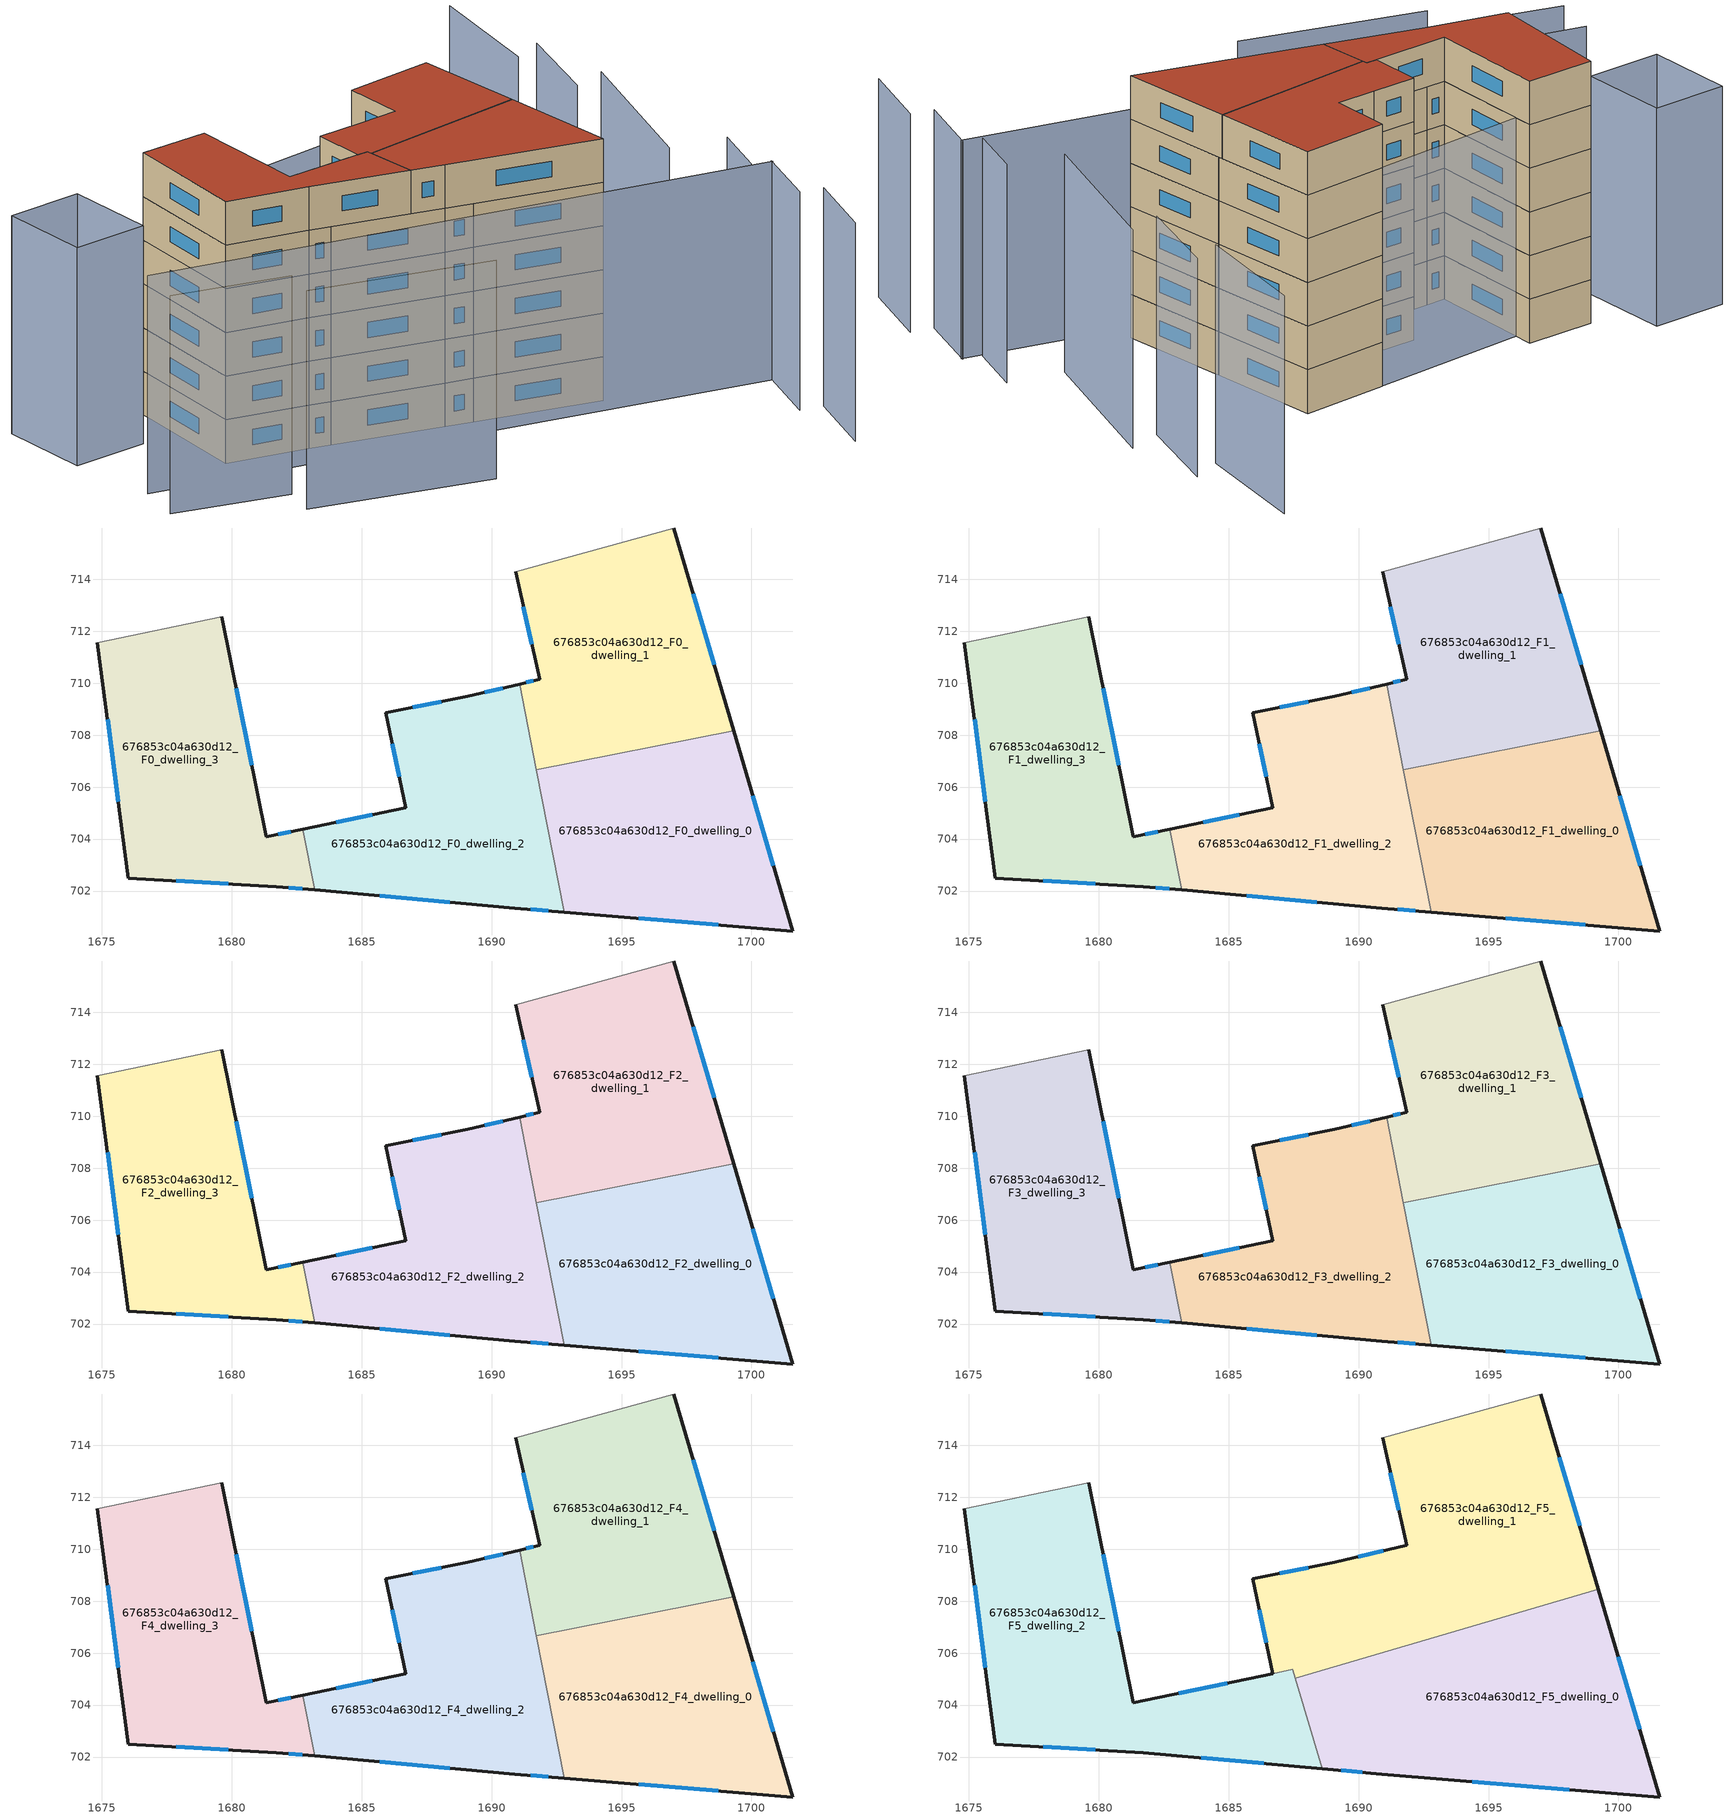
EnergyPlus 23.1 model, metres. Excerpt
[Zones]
676853c04a630d12_F0_dwelling_0
 floor ground (EU_floor_Construction): 1699.31,708.17 1701.58,700.46 1692.8,701.19 1691.72,706.68 z0
 wall outside (EU_wall_Construction): 1692.8,701.19 1701.58,700.46 1699.31,708.17 z0:3
 wall to 676853c04a630d12_F0_dwelling_1 (EU_wall_Construction): 1699.31,708.17 1691.72,706.68 z0:3
 wall to 676853c04a630d12_F0_dwelling_2 (EU_wall_Construction): 1691.72,706.68 1692.8,701.19 z0:3
 window (EU_Window_Construction): 1700.84,702.97 1700.05,705.66 / 1695.65,700.95 1698.72,700.7 z0.98:2.02
676853c04a630d12_F0_dwelling_1
 floor ground (EU_floor_Construction): 1697.01,715.97 1699.31,708.17 1691.72,706.68 1691.08,709.97 1691.85,710.15 1690.93,714.29 z0
 wall outside (EU_wall_Construction): 1699.31,708.17 1697.01,715.97 / 1690.93,714.29 1691.85,710.15 1691.08,709.97 z0:3
 wall adiabatic (EU_wall_Construction): 1697.01,715.97 1690.93,714.29 z0:3
 wall to 676853c04a630d12_F0_dwelling_2 (EU_wall_Construction): 1691.08,709.97 1691.72,706.68 z0:3
 window (EU_Window_Construction): 1698.56,710.7 1697.76,713.43 / 1691.6,710.09 1691.33,710.03 / 1691.23,712.95 1691.55,711.5 z0.98:2.02
676853c04a630d12_F0_dwelling_2
 floor ground (EU_floor_Construction): 1691.08,709.97 1692.8,701.19 1690.89,701.34 1683.18,702.04 1682.73,704.38 1686.7,705.21 1685.93,708.86 1689.08,709.49 z0
 wall outside (EU_wall_Construction): 1691.08,709.97 1689.08,709.49 1685.93,708.86 1686.7,705.21 1682.73,704.38 / 1683.18,702.04 1690.89,701.34 1692.8,701.19 z0:3
 wall to 676853c04a630d12_F0_dwelling_3 (EU_wall_Construction): 1682.73,704.38 1683.18,702.04 z0:3
 window (EU_Window_Construction): 1690.43,709.81 1689.73,709.65 / 1691.51,701.29 1692.18,701.24 / 1685.69,701.81 1688.38,701.57 / 1685.41,704.94 1684.02,704.65 / 1686.18,707.68 1686.45,706.4 / 1688.06,709.29 1686.96,709.07 z0.98:2.02
676853c04a630d12_F0_dwelling_3
 floor ground (EU_floor_Construction): 1679.62,712.56 1681.33,704.08 1682.73,704.38 1683.18,702.04 1681.71,702.17 1676.02,702.49 1674.83,711.56 z0
 wall outside (EU_wall_Construction): 1674.83,711.56 1676.02,702.49 1681.71,702.17 1683.18,702.04 / 1682.73,704.38 1681.33,704.08 1679.62,712.56 z0:3
 wall adiabatic (EU_wall_Construction): 1679.62,712.56 1674.83,711.56 z0:3
 window (EU_Window_Construction): 1677.87,702.39 1679.86,702.28 / 1675.22,708.61 1675.63,705.44 / 1680.77,706.84 1680.18,709.81 / 1682.27,704.28 1681.78,704.18 / 1682.19,702.13 1682.7,702.08 z0.98:2.02
676853c04a630d12_F1_dwelling_0
 floor to 676853c04a630d12_F0_dwelling_0 (EU_floor_Construction): 1699.31,708.17 1701.58,700.46 1692.8,701.19 1691.72,706.68 z3
 wall outside (EU_wall_Construction): 1692.8,701.19 1701.58,700.46 1699.31,708.17 z3:6
 wall to 676853c04a630d12_F1_dwelling_1 (EU_wall_Construction): 1699.31,708.17 1691.72,706.68 z3:6
 wall to 676853c04a630d12_F1_dwelling_2 (EU_wall_Construction): 1691.72,706.68 1692.8,701.19 z3:6
 window (EU_Window_Construction): 1700.84,702.97 1700.05,705.66 / 1695.65,700.95 1698.72,700.7 z3.98:5.02
676853c04a630d12_F1_dwelling_1
 floor to 676853c04a630d12_F0_dwelling_1 (EU_floor_Construction): 1697.01,715.97 1699.31,708.17 1691.72,706.68 1691.08,709.97 1691.85,710.15 1690.92,714.29 z3
 wall outside (EU_wall_Construction): 1699.31,708.17 1697.01,715.97 / 1690.93,714.29 1691.85,710.15 1691.08,709.97 z3:6
 wall adiabatic (EU_wall_Construction): 1697.01,715.97 1690.93,714.29 z3:6
 wall to 676853c04a630d12_F1_dwelling_2 (EU_wall_Construction): 1691.08,709.97 1691.72,706.68 z3:6
 window (EU_Window_Construction): 1698.56,710.7 1697.76,713.43 / 1691.6,710.09 1691.33,710.03 / 1691.23,712.95 1691.55,711.5 z3.98:5.02
676853c04a630d12_F1_dwelling_2
 floor to 676853c04a630d12_F0_dwelling_2 (EU_floor_Construction): 1691.08,709.97 1692.8,701.19 1690.89,701.34 1683.18,702.04 1682.73,704.38 1686.7,705.21 1685.93,708.86 1689.08,709.49 z3
 wall outside (EU_wall_Construction): 1691.08,709.97 1689.08,709.49 1685.93,708.86 1686.7,705.21 1682.73,704.38 / 1683.18,702.04 1690.89,701.34 1692.8,701.19 z3:6
 wall to 676853c04a630d12_F1_dwelling_3 (EU_wall_Construction): 1682.73,704.38 1683.18,702.04 z3:6
 window (EU_Window_Construction): 1690.43,709.81 1689.73,709.65 / 1691.51,701.29 1692.18,701.24 / 1685.69,701.81 1688.38,701.57 / 1685.41,704.94 1684.02,704.65 / 1686.18,707.68 1686.45,706.4 / 1688.06,709.29 1686.96,709.07 z3.98:5.02
676853c04a630d12_F1_dwelling_3
 floor to 676853c04a630d12_F0_dwelling_3 (EU_floor_Construction): 1679.62,712.56 1681.33,704.08 1682.73,704.38 1683.18,702.04 1681.71,702.17 1676.02,702.49 1674.83,711.56 z3
 wall outside (EU_wall_Construction): 1674.83,711.56 1676.02,702.49 1681.71,702.17 1683.18,702.04 / 1682.73,704.38 1681.33,704.08 1679.62,712.56 z3:6
 wall adiabatic (EU_wall_Construction): 1679.62,712.56 1674.83,711.56 z3:6
 window (EU_Window_Construction): 1677.87,702.39 1679.86,702.28 / 1675.22,708.61 1675.63,705.44 / 1680.77,706.84 1680.18,709.81 / 1682.27,704.28 1681.78,704.18 / 1682.19,702.13 1682.7,702.08 z3.98:5.02
676853c04a630d12_F2_dwelling_0
 floor to 676853c04a630d12_F1_dwelling_0 (EU_floor_Construction): 1699.31,708.17 1701.58,700.46 1692.8,701.19 1691.72,706.68 z6
 wall outside (EU_wall_Construction): 1692.8,701.19 1701.58,700.46 1699.31,708.17 z6:9
 wall to 676853c04a630d12_F2_dwelling_1 (EU_wall_Construction): 1699.31,708.17 1691.72,706.68 z6:9
 wall to 676853c04a630d12_F2_dwelling_2 (EU_wall_Construction): 1691.72,706.68 1692.8,701.19 z6:9
 window (EU_Window_Construction): 1700.84,702.97 1700.05,705.66 / 1695.65,700.95 1698.72,700.7 z6.98:8.02
676853c04a630d12_F2_dwelling_1
 floor to 676853c04a630d12_F1_dwelling_1 (EU_floor_Construction): 1697.01,715.97 1699.31,708.17 1691.72,706.68 1691.08,709.97 1691.85,710.15 1690.92,714.29 z6
 wall outside (EU_wall_Construction): 1699.31,708.17 1697.01,715.97 / 1690.93,714.29 1691.85,710.15 1691.08,709.97 z6:9
 wall adiabatic (EU_wall_Construction): 1697.01,715.97 1690.93,714.29 z6:9
 wall to 676853c04a630d12_F2_dwelling_2 (EU_wall_Construction): 1691.08,709.97 1691.72,706.68 z6:9
 window (EU_Window_Construction): 1698.56,710.7 1697.76,713.43 / 1691.6,710.09 1691.33,710.03 / 1691.23,712.95 1691.55,711.5 z6.98:8.02
676853c04a630d12_F2_dwelling_2
 floor to 676853c04a630d12_F1_dwelling_2 (EU_floor_Construction): 1691.08,709.97 1692.8,701.19 1690.89,701.34 1683.18,702.04 1682.73,704.38 1686.7,705.21 1685.93,708.86 1689.08,709.49 z6
 wall outside (EU_wall_Construction): 1691.08,709.97 1689.08,709.49 1685.93,708.86 1686.7,705.21 1682.73,704.38 / 1683.18,702.04 1690.89,701.34 1692.8,701.19 z6:9
 wall to 676853c04a630d12_F2_dwelling_3 (EU_wall_Construction): 1682.73,704.38 1683.18,702.04 z6:9
 window (EU_Window_Construction): 1690.43,709.81 1689.73,709.65 / 1691.51,701.29 1692.18,701.24 / 1685.69,701.81 1688.38,701.57 / 1685.41,704.94 1684.02,704.65 / 1686.18,707.68 1686.45,706.4 / 1688.06,709.29 1686.96,709.07 z6.98:8.02
676853c04a630d12_F2_dwelling_3
 floor to 676853c04a630d12_F1_dwelling_3 (EU_floor_Construction): 1679.62,712.56 1681.33,704.08 1682.73,704.38 1683.18,702.04 1681.71,702.17 1676.02,702.49 1674.83,711.56 z6
 wall outside (EU_wall_Construction): 1674.83,711.56 1676.02,702.49 1681.71,702.17 1683.18,702.04 / 1682.73,704.38 1681.33,704.08 1679.62,712.56 z6:9
 wall adiabatic (EU_wall_Construction): 1679.62,712.56 1674.83,711.56 z6:9
 window (EU_Window_Construction): 1677.87,702.39 1679.86,702.28 / 1675.22,708.61 1675.63,705.44 / 1680.77,706.84 1680.18,709.81 / 1682.27,704.28 1681.78,704.18 / 1682.19,702.13 1682.7,702.08 z6.98:8.02
676853c04a630d12_F3_dwelling_0
 floor to 676853c04a630d12_F2_dwelling_0 (EU_floor_Construction): 1699.31,708.17 1701.58,700.46 1692.8,701.19 1691.72,706.68 z9
 wall outside (EU_wall_Construction): 1692.8,701.19 1701.58,700.46 1699.31,708.17 z9:12
 wall to 676853c04a630d12_F3_dwelling_1 (EU_wall_Construction): 1699.31,708.17 1691.72,706.68 z9:12
 wall to 676853c04a630d12_F3_dwelling_2 (EU_wall_Construction): 1691.72,706.68 1692.8,701.19 z9:12
 window (EU_Window_Construction): 1700.84,702.97 1700.05,705.66 / 1695.65,700.95 1698.72,700.7 z9.98:11.02
676853c04a630d12_F3_dwelling_1
 floor to 676853c04a630d12_F2_dwelling_1 (EU_floor_Construction): 1697.01,715.97 1699.31,708.17 1691.72,706.68 1691.08,709.97 1691.85,710.15 1690.92,714.29 z9
 wall outside (EU_wall_Construction): 1699.31,708.17 1697.01,715.97 / 1690.93,714.29 1691.85,710.15 1691.08,709.97 z9:12
 wall adiabatic (EU_wall_Construction): 1697.01,715.97 1690.93,714.29 z9:12
 wall to 676853c04a630d12_F3_dwelling_2 (EU_wall_Construction): 1691.08,709.97 1691.72,706.68 z9:12
 window (EU_Window_Construction): 1698.56,710.7 1697.76,713.43 / 1691.6,710.09 1691.33,710.03 / 1691.23,712.95 1691.55,711.5 z9.98:11.02
676853c04a630d12_F3_dwelling_2
 floor to 676853c04a630d12_F2_dwelling_2 (EU_floor_Construction): 1691.08,709.97 1692.8,701.19 1690.89,701.34 1683.18,702.04 1682.73,704.38 1686.7,705.21 1685.93,708.86 1689.08,709.49 z9
 wall outside (EU_wall_Construction): 1691.08,709.97 1689.08,709.49 1685.93,708.86 1686.7,705.21 1682.73,704.38 / 1683.18,702.04 1690.89,701.34 1692.8,701.19 z9:12
 wall to 676853c04a630d12_F3_dwelling_3 (EU_wall_Construction): 1682.73,704.38 1683.18,702.04 z9:12
 window (EU_Window_Construction): 1690.43,709.81 1689.73,709.65 / 1691.51,701.29 1692.18,701.24 / 1685.69,701.81 1688.38,701.57 / 1685.41,704.94 1684.02,704.65 / 1686.18,707.68 1686.45,706.4 / 1688.06,709.29 1686.96,709.07 z9.98:11.02
676853c04a630d12_F3_dwelling_3
 floor to 676853c04a630d12_F2_dwelling_3 (EU_floor_Construction): 1679.62,712.56 1681.33,704.08 1682.73,704.38 1683.18,702.04 1681.71,702.17 1676.02,702.49 1674.83,711.56 z9
 wall outside (EU_wall_Construction): 1674.83,711.56 1676.02,702.49 1681.71,702.17 1683.18,702.04 / 1682.73,704.38 1681.33,704.08 1679.62,712.56 z9:12
 wall adiabatic (EU_wall_Construction): 1679.62,712.56 1674.83,711.56 z9:12
 window (EU_Window_Construction): 1677.87,702.39 1679.86,702.28 / 1675.22,708.61 1675.63,705.44 / 1680.77,706.84 1680.18,709.81 / 1682.27,704.28 1681.78,704.18 / 1682.19,702.13 1682.7,702.08 z9.98:11.02
676853c04a630d12_F4_dwelling_0
 floor to 676853c04a630d12_F3_dwelling_0 (EU_floor_Construction): 1699.31,708.17 1701.58,700.46 1692.8,701.19 1691.72,706.68 z12
 wall outside (EU_wall_Construction): 1692.8,701.19 1701.58,700.46 1699.31,708.17 z12:15
 wall to 676853c04a630d12_F4_dwelling_1 (EU_wall_Construction): 1699.31,708.17 1691.72,706.68 z12:15
 wall to 676853c04a630d12_F4_dwelling_2 (EU_wall_Construction): 1691.72,706.68 1692.8,701.19 z12:15
 window (EU_Window_Construction): 1700.84,702.97 1700.05,705.66 / 1695.65,700.95 1698.72,700.7 z12.98:14.02
676853c04a630d12_F4_dwelling_1
 floor to 676853c04a630d12_F3_dwelling_1 (EU_floor_Construction): 1697.01,715.97 1699.31,708.17 1691.72,706.68 1691.08,709.97 1691.85,710.15 1690.92,714.29 z12
 wall outside (EU_wall_Construction): 1699.31,708.17 1697.01,715.97 / 1690.93,714.29 1691.85,710.15 1691.08,709.97 z12:15
 wall adiabatic (EU_wall_Construction): 1697.01,715.97 1690.93,714.29 z12:15
 wall to 676853c04a630d12_F4_dwelling_2 (EU_wall_Construction): 1691.08,709.97 1691.72,706.68 z12:15
 window (EU_Window_Construction): 1698.56,710.7 1697.76,713.43 / 1691.6,710.09 1691.33,710.03 / 1691.23,712.95 1691.55,711.5 z12.98:14.02
676853c04a630d12_F4_dwelling_2
 floor to 676853c04a630d12_F3_dwelling_2 (EU_floor_Construction): 1691.08,709.97 1692.8,701.19 1690.89,701.34 1683.18,702.04 1682.73,704.38 1686.7,705.21 1685.93,708.86 1689.08,709.49 z12
 wall outside (EU_wall_Construction): 1691.08,709.97 1689.08,709.49 1685.93,708.86 1686.7,705.21 1682.73,704.38 / 1683.18,702.04 1690.89,701.34 1692.8,701.19 z12:15
 wall to 676853c04a630d12_F4_dwelling_3 (EU_wall_Construction): 1682.73,704.38 1683.18,702.04 z12:15
 window (EU_Window_Construction): 1690.43,709.81 1689.73,709.65 / 1691.51,701.29 1692.18,701.24 / 1685.69,701.81 1688.38,701.57 / 1685.41,704.94 1684.02,704.65 / 1686.18,707.68 1686.45,706.4 / 1688.06,709.29 1686.96,709.07 z12.98:14.02
676853c04a630d12_F4_dwelling_3
 floor to 676853c04a630d12_F3_dwelling_3 (EU_floor_Construction): 1679.62,712.56 1681.33,704.08 1682.73,704.38 1683.18,702.04 1681.71,702.17 1676.02,702.49 1674.83,711.56 z12
 wall outside (EU_wall_Construction): 1674.83,711.56 1676.02,702.49 1681.71,702.17 1683.18,702.04 / 1682.73,704.38 1681.33,704.08 1679.62,712.56 z12:15
 wall adiabatic (EU_wall_Construction): 1679.62,712.56 1674.83,711.56 z12:15
 window (EU_Window_Construction): 1677.87,702.39 1679.86,702.28 / 1675.22,708.61 1675.63,705.44 / 1680.77,706.84 1680.18,709.81 / 1682.27,704.28 1681.78,704.18 / 1682.19,702.13 1682.7,702.08 z12.98:14.02
676853c04a630d12_F5_dwelling_0
 floor to 676853c04a630d12_F4_dwelling_0 (EU_floor_Construction): 1699.31,708.16 1701.58,700.46 1692.8,701.19 1691.8,706.28 1695.98,707.51 z15
 floor to 676853c04a630d12_F4_dwelling_1 (EU_floor_Construction): 1699.22,708.47 1699.31,708.16 1695.98,707.51 z15
 floor to 676853c04a630d12_F4_dwelling_2 (EU_floor_Construction): 1691.8,706.28 1692.8,701.19 1690.89,701.34 1688.59,701.55 1687.57,705.04 z15
 wall outside (EU_wall_Construction): 1688.59,701.55 1690.89,701.34 1701.58,700.46 1699.22,708.47 z15:18
 wall to 676853c04a630d12_F5_dwelling_1 (EU_wall_Construction): 1699.22,708.47 1687.57,705.04 z15:18
 wall to 676853c04a630d12_F5_dwelling_2 (EU_wall_Construction): 1687.57,705.04 1688.59,701.55 z15:18
 window (EU_Window_Construction): 1689.34,701.48 1690.14,701.41 / 1700.81,703.07 1699.99,705.86 / 1694.37,701.06 1698.1,700.75 z15.98:17.02
 roof outside (EU_roof_Construction): 1701.58,700.46 1699.22,708.47 1687.57,705.04 1688.59,701.55 1690.89,701.34 z18
676853c04a630d12_F5_dwelling_1
 floor to 676853c04a630d12_F4_dwelling_0 (EU_floor_Construction): 1695.98,707.51 1691.8,706.28 1691.72,706.68 z15
 floor to 676853c04a630d12_F4_dwelling_1 (EU_floor_Construction): 1697.01,715.97 1699.22,708.47 1695.98,707.51 1691.72,706.68 1691.85,710.15 1690.93,714.29 z15; 1691.85,710.15 1691.72,706.68 1691.08,709.97 z15
 floor to 676853c04a630d12_F4_dwelling_2 (EU_floor_Construction): 1691.08,709.97 1691.8,706.28 1687.57,705.04 1687.47,705.38 1686.7,705.21 1685.93,708.86 1689.08,709.49 z15
 wall outside (EU_wall_Construction): 1690.93,714.29 1691.85,710.15 1689.08,709.49 1685.93,708.86 1686.7,705.21 / 1699.22,708.47 1697.01,715.97 z15:18
 wall adiabatic (EU_wall_Construction): 1697.01,715.97 1690.93,714.29 z15:18
 wall to 676853c04a630d12_F5_dwelling_2 (EU_wall_Construction): 1686.7,705.21 1687.47,705.38 / 1687.47,705.37 1687.57,705.04 z15:18
 window (EU_Window_Construction): 1688.06,709.29 1686.96,709.07 / 1690.95,709.94 1689.98,709.71 / 1691.23,712.95 1691.55,711.5 / 1698.5,710.91 1697.73,713.53 / 1686.18,707.68 1686.45,706.4 z15.98:17.02
 roof outside (EU_roof_Construction): 1699.22,708.47 1697.01,715.97 1690.92,714.29 1691.85,710.15 1689.08,709.49 1685.93,708.86 1686.7,705.21 1687.47,705.38 1687.57,705.04 z18
676853c04a630d12_F5_dwelling_2
 floor to 676853c04a630d12_F4_dwelling_2 (EU_floor_Construction): 1687.47,705.38 1688.59,701.55 1683.18,702.04 1682.73,704.38 z15
 floor to 676853c04a630d12_F4_dwelling_3 (EU_floor_Construction): 1679.62,712.56 1681.33,704.08 1682.73,704.38 1683.18,702.04 1681.71,702.17 1676.02,702.49 1674.83,711.56 z15
 wall outside (EU_wall_Construction): 1674.83,711.56 1676.02,702.49 1681.71,702.17 1688.59,701.55 / 1686.7,705.21 1681.33,704.08 1679.62,712.56 z15:18
 wall adiabatic (EU_wall_Construction): 1679.62,712.56 1674.83,711.56 z15:18
 window (EU_Window_Construction): 1683.95,701.97 1686.35,701.75 / 1677.87,702.39 1679.86,702.28 / 1675.22,708.61 1675.63,705.44 / 1680.77,706.84 1680.18,709.81 / 1684.95,704.85 1683.08,704.45 z15.98:17.02
 roof outside (EU_roof_Construction): 1688.59,701.55 1687.47,705.38 1681.33,704.08 1679.62,712.56 1674.83,711.56 1676.02,702.49 1681.71,702.17 z18
shading: 1677.34,693.88 1690.09,692.69 / 1669.36,697.11 1677.57,696.37 / 1669.52,700.52 1712.57,698.53 / 1712.85,687.68 1713.54,693.41 / 1711.91,693.5 1712.52,698.66 / 1711.18,698.82 1711.69,703.1 / 1707.73,703.36 1709.25,715.77 / 1706.97,714.59 1707.64,721.55 / 1705.66,720.23 1705.4,729.19 / 1697.01,715.97 1675.29,709.92 / 1671.36,713.87 1672.78,707.57 / 1672.78,707.57 1667.55,706.39 / 1667.55,706.39 1666.13,712.69 / 1666.13,712.69 1671.36,713.87 z0:15
[Building]
EU S2 Campaign: North Axis=0; Terrain=City; Solar Distribution=FullExterior
[Site:Location]
Bologna: Latitude=44.5; Longitude=11.25; Time Zone=1; Elevation=37
[SizingPeriod:WeatherFileDays]
AnnualSizingPeriod: Begin Month=1; Begin Day of Month=1; End Month=12; End Day of Month=31; Day of Week for Start Day=Monday; Use Weather File Daylight Saving Period=No; Use Weather File Rain and Snow Indicators=No
[MATERIAL]
EU_InternalMass_Material: Roughness=MediumRough; Thickness=0.1; Conductivity=1; Density=1800; Specific Heat=900; Thermal Absorptance=0.9; Solar Absorptance=0.7; Visible Absorptance=0.7
[MATERIAL:NOMASS] Roughness=MediumRough; Thermal Absorptance=0.9; Solar Absorptance=0.7; Visible Absorptance=0.7
Name | Thermal Resistance
EU_wall_NoMass | 0.905828
EU_roof_NoMass | 0.37593
EU_floor_NoMass | 0.67114
[WINDOWMATERIAL:SIMPLEGLAZINGSYSTEM]
EU_Window_SimpleGlazing: UFactor=4.52486; Solar Heat Gain Coefficient=0.85; Visible Transmittance=0.85
[CONSTRUCTION]
EU_wall_Construction: EU_wall_NoMass
EU_roof_Construction: EU_roof_NoMass
EU_floor_Construction: EU_floor_NoMass
EU_Window_Construction: EU_Window_SimpleGlazing
EU_InternalMass_Construction: EU_InternalMass_Material
[ZONE] Type=1; Multiplier=1; Ceiling Height=autocalculate; Floor Area=autocalculate; Part of Total Floor Area=Yes
Name | Volume
676853c04a630d12_F0_dwelling_0; 676853c04a630d12_F1_dwelling_0; 676853c04a630d12_F2_dwelling_0; 676853c04a630d12_F3_dwelling_0; 676853c04a630d12_F4_dwelling_0 | 163.921
676853c04a630d12_F5_dwelling_0 | 218.563
676853c04a630d12_F0_dwelling_1; 676853c04a630d12_F1_dwelling_1; 676853c04a630d12_F2_dwelling_1; 676853c04a630d12_F3_dwelling_1; 676853c04a630d12_F4_dwelling_1 | 163.917
676853c04a630d12_F5_dwelling_1 | 225.691
676853c04a630d12_F0_dwelling_2 | 163.919
676853c04a630d12_F1_dwelling_2; 676853c04a630d12_F2_dwelling_2; 676853c04a630d12_F3_dwelling_2; 676853c04a630d12_F4_dwelling_2 | 163.92
676853c04a630d12_F5_dwelling_2 | 211.422
676853c04a630d12_F0_dwelling_3 | 163.927
676853c04a630d12_F1_dwelling_3; 676853c04a630d12_F2_dwelling_3; 676853c04a630d12_F3_dwelling_3; 676853c04a630d12_F4_dwelling_3 | 163.928
[INTERNALMASS] Construction=EU_InternalMass_Construction
Name | Zone or ZoneList | Surface Area
676853c04a630d12_F0_dwelling_0_EU_InternalMass | 676853c04a630d12_F0_dwelling_0 | 54.6427
676853c04a630d12_F0_dwelling_1_EU_InternalMass | 676853c04a630d12_F0_dwelling_1 | 54.6381
676853c04a630d12_F0_dwelling_2_EU_InternalMass | 676853c04a630d12_F0_dwelling_2 | 54.6397
676853c04a630d12_F0_dwelling_3_EU_InternalMass | 676853c04a630d12_F0_dwelling_3 | 54.6426
676853c04a630d12_F1_dwelling_0_EU_InternalMass | 676853c04a630d12_F1_dwelling_0 | 54.6427
676853c04a630d12_F1_dwelling_1_EU_InternalMass | 676853c04a630d12_F1_dwelling_1 | 54.6381
676853c04a630d12_F1_dwelling_2_EU_InternalMass | 676853c04a630d12_F1_dwelling_2 | 54.6397
676853c04a630d12_F1_dwelling_3_EU_InternalMass | 676853c04a630d12_F1_dwelling_3 | 54.6426
676853c04a630d12_F2_dwelling_0_EU_InternalMass | 676853c04a630d12_F2_dwelling_0 | 54.6427
676853c04a630d12_F2_dwelling_1_EU_InternalMass | 676853c04a630d12_F2_dwelling_1 | 54.6381
676853c04a630d12_F2_dwelling_2_EU_InternalMass | 676853c04a630d12_F2_dwelling_2 | 54.6397
676853c04a630d12_F2_dwelling_3_EU_InternalMass | 676853c04a630d12_F2_dwelling_3 | 54.6426
676853c04a630d12_F3_dwelling_0_EU_InternalMass | 676853c04a630d12_F3_dwelling_0 | 54.6427
676853c04a630d12_F3_dwelling_1_EU_InternalMass | 676853c04a630d12_F3_dwelling_1 | 54.6381
676853c04a630d12_F3_dwelling_2_EU_InternalMass | 676853c04a630d12_F3_dwelling_2 | 54.6397
676853c04a630d12_F3_dwelling_3_EU_InternalMass | 676853c04a630d12_F3_dwelling_3 | 54.6426
676853c04a630d12_F4_dwelling_0_EU_InternalMass | 676853c04a630d12_F4_dwelling_0 | 54.6427
676853c04a630d12_F4_dwelling_1_EU_InternalMass | 676853c04a630d12_F4_dwelling_1 | 54.6381
676853c04a630d12_F4_dwelling_2_EU_InternalMass | 676853c04a630d12_F4_dwelling_2 | 54.6397
676853c04a630d12_F4_dwelling_3_EU_InternalMass | 676853c04a630d12_F4_dwelling_3 | 54.6426
676853c04a630d12_F5_dwelling_0_EU_InternalMass | 676853c04a630d12_F5_dwelling_0 | 72.8554
676853c04a630d12_F5_dwelling_1_EU_InternalMass | 676853c04a630d12_F5_dwelling_1 | 75.2299
676853c04a630d12_F5_dwelling_2_EU_InternalMass | 676853c04a630d12_F5_dwelling_2 | 70.4781
[OTHEREQUIPMENT] Fuel Type=Electricity; Design Level Calculation Method=Watts/Area; Power per Zone Floor Area=1; Fraction Latent=0; Fraction Radiant=0; Fraction Lost=0; Carbon Dioxide Generation Rate=0; EndUse Subcategory=EU_Step8_InternalGains
Name | Zone or ZoneList or Space or SpaceList | Schedule
EU_Step8_InternalGain_676853c04a630d12_F0_dwelling_0_f000 | 676853c04a630d12_F0_dwelling_0 | EU_Step8_GainSchedule_676853c04a630d12_F0_dwelling_0_f000
EU_Step8_InternalGain_676853c04a630d12_F0_dwelling_1_f000 | 676853c04a630d12_F0_dwelling_1 | EU_Step8_GainSchedule_676853c04a630d12_F0_dwelling_1_f000
EU_Step8_InternalGain_676853c04a630d12_F0_dwelling_2_f000 | 676853c04a630d12_F0_dwelling_2 | EU_Step8_GainSchedule_676853c04a630d12_F0_dwelling_2_f000
EU_Step8_InternalGain_676853c04a630d12_F0_dwelling_3_f000 | 676853c04a630d12_F0_dwelling_3 | EU_Step8_GainSchedule_676853c04a630d12_F0_dwelling_3_f000
EU_Step8_InternalGain_676853c04a630d12_F1_dwelling_0_f000 | 676853c04a630d12_F1_dwelling_0 | EU_Step8_GainSchedule_676853c04a630d12_F1_dwelling_0_f000
EU_Step8_InternalGain_676853c04a630d12_F1_dwelling_1_f000 | 676853c04a630d12_F1_dwelling_1 | EU_Step8_GainSchedule_676853c04a630d12_F1_dwelling_1_f000
EU_Step8_InternalGain_676853c04a630d12_F1_dwelling_2_f000 | 676853c04a630d12_F1_dwelling_2 | EU_Step8_GainSchedule_676853c04a630d12_F1_dwelling_2_f000
EU_Step8_InternalGain_676853c04a630d12_F1_dwelling_3_f000 | 676853c04a630d12_F1_dwelling_3 | EU_Step8_GainSchedule_676853c04a630d12_F1_dwelling_3_f000
EU_Step8_InternalGain_676853c04a630d12_F2_dwelling_0_f000 | 676853c04a630d12_F2_dwelling_0 | EU_Step8_GainSchedule_676853c04a630d12_F2_dwelling_0_f000
EU_Step8_InternalGain_676853c04a630d12_F2_dwelling_1_f000 | 676853c04a630d12_F2_dwelling_1 | EU_Step8_GainSchedule_676853c04a630d12_F2_dwelling_1_f000
EU_Step8_InternalGain_676853c04a630d12_F2_dwelling_2_f000 | 676853c04a630d12_F2_dwelling_2 | EU_Step8_GainSchedule_676853c04a630d12_F2_dwelling_2_f000
EU_Step8_InternalGain_676853c04a630d12_F2_dwelling_3_f000 | 676853c04a630d12_F2_dwelling_3 | EU_Step8_GainSchedule_676853c04a630d12_F2_dwelling_3_f000
EU_Step8_InternalGain_676853c04a630d12_F3_dwelling_0_f000 | 676853c04a630d12_F3_dwelling_0 | EU_Step8_GainSchedule_676853c04a630d12_F3_dwelling_0_f000
EU_Step8_InternalGain_676853c04a630d12_F3_dwelling_1_f000 | 676853c04a630d12_F3_dwelling_1 | EU_Step8_GainSchedule_676853c04a630d12_F3_dwelling_1_f000
EU_Step8_InternalGain_676853c04a630d12_F3_dwelling_2_f000 | 676853c04a630d12_F3_dwelling_2 | EU_Step8_GainSchedule_676853c04a630d12_F3_dwelling_2_f000
EU_Step8_InternalGain_676853c04a630d12_F3_dwelling_3_f000 | 676853c04a630d12_F3_dwelling_3 | EU_Step8_GainSchedule_676853c04a630d12_F3_dwelling_3_f000
EU_Step8_InternalGain_676853c04a630d12_F4_dwelling_0_f000 | 676853c04a630d12_F4_dwelling_0 | EU_Step8_GainSchedule_676853c04a630d12_F4_dwelling_0_f000
EU_Step8_InternalGain_676853c04a630d12_F4_dwelling_1_f000 | 676853c04a630d12_F4_dwelling_1 | EU_Step8_GainSchedule_676853c04a630d12_F4_dwelling_1_f000
EU_Step8_InternalGain_676853c04a630d12_F4_dwelling_2_f000 | 676853c04a630d12_F4_dwelling_2 | EU_Step8_GainSchedule_676853c04a630d12_F4_dwelling_2_f000
EU_Step8_InternalGain_676853c04a630d12_F4_dwelling_3_f000 | 676853c04a630d12_F4_dwelling_3 | EU_Step8_GainSchedule_676853c04a630d12_F4_dwelling_3_f000
EU_Step8_InternalGain_676853c04a630d12_F5_dwelling_0_f000 | 676853c04a630d12_F5_dwelling_0 | EU_Step8_GainSchedule_676853c04a630d12_F5_dwelling_0_f000
EU_Step8_InternalGain_676853c04a630d12_F5_dwelling_1_f000 | 676853c04a630d12_F5_dwelling_1 | EU_Step8_GainSchedule_676853c04a630d12_F5_dwelling_1_f000
EU_Step8_InternalGain_676853c04a630d12_F5_dwelling_2_f000 | 676853c04a630d12_F5_dwelling_2 | EU_Step8_GainSchedule_676853c04a630d12_F5_dwelling_2_f000
[ZONEVENTILATION:DESIGNFLOWRATE] Schedule=EU_AlwaysOn; Design Flow Rate Calculation Method=AirChanges/Hour; Air Changes per Hour=0.73129; Ventilation Type=Natural; Fan Pressure Rise=0; Fan Total Efficiency=1; Constant Term Coefficient=1; Temperature Term Coefficient=0; Velocity Term Coefficient=0; Velocity Squared Term Coefficient=0; Minimum Indoor Temperature=-100; Maximum Indoor Temperature=100; Delta Temperature=-100; Minimum Outdoor Temperature=-100; Maximum Outdoor Temperature=100; Maximum Wind Speed=40
Name | Zone or ZoneList or Space or SpaceList
EU_ConstantAir_676853c04a630d12_F0_dwelling_0 | 676853c04a630d12_F0_dwelling_0
EU_ConstantAir_676853c04a630d12_F0_dwelling_1 | 676853c04a630d12_F0_dwelling_1
EU_ConstantAir_676853c04a630d12_F0_dwelling_2 | 676853c04a630d12_F0_dwelling_2
EU_ConstantAir_676853c04a630d12_F0_dwelling_3 | 676853c04a630d12_F0_dwelling_3
EU_ConstantAir_676853c04a630d12_F1_dwelling_0 | 676853c04a630d12_F1_dwelling_0
EU_ConstantAir_676853c04a630d12_F1_dwelling_1 | 676853c04a630d12_F1_dwelling_1
EU_ConstantAir_676853c04a630d12_F1_dwelling_2 | 676853c04a630d12_F1_dwelling_2
EU_ConstantAir_676853c04a630d12_F1_dwelling_3 | 676853c04a630d12_F1_dwelling_3
EU_ConstantAir_676853c04a630d12_F2_dwelling_0 | 676853c04a630d12_F2_dwelling_0
EU_ConstantAir_676853c04a630d12_F2_dwelling_1 | 676853c04a630d12_F2_dwelling_1
EU_ConstantAir_676853c04a630d12_F2_dwelling_2 | 676853c04a630d12_F2_dwelling_2
EU_ConstantAir_676853c04a630d12_F2_dwelling_3 | 676853c04a630d12_F2_dwelling_3
EU_ConstantAir_676853c04a630d12_F3_dwelling_0 | 676853c04a630d12_F3_dwelling_0
EU_ConstantAir_676853c04a630d12_F3_dwelling_1 | 676853c04a630d12_F3_dwelling_1
EU_ConstantAir_676853c04a630d12_F3_dwelling_2 | 676853c04a630d12_F3_dwelling_2
EU_ConstantAir_676853c04a630d12_F3_dwelling_3 | 676853c04a630d12_F3_dwelling_3
EU_ConstantAir_676853c04a630d12_F4_dwelling_0 | 676853c04a630d12_F4_dwelling_0
EU_ConstantAir_676853c04a630d12_F4_dwelling_1 | 676853c04a630d12_F4_dwelling_1
EU_ConstantAir_676853c04a630d12_F4_dwelling_2 | 676853c04a630d12_F4_dwelling_2
EU_ConstantAir_676853c04a630d12_F4_dwelling_3 | 676853c04a630d12_F4_dwelling_3
EU_ConstantAir_676853c04a630d12_F5_dwelling_0 | 676853c04a630d12_F5_dwelling_0
EU_ConstantAir_676853c04a630d12_F5_dwelling_1 | 676853c04a630d12_F5_dwelling_1
EU_ConstantAir_676853c04a630d12_F5_dwelling_2 | 676853c04a630d12_F5_dwelling_2
[HVACTEMPLATE:THERMOSTAT] Constant Heating Setpoint=20; Constant Cooling Setpoint=50
EU_HeatOnly_676853c04a630d12_F0_dwelling_0; EU_HeatOnly_676853c04a630d12_F0_dwelling_1; EU_HeatOnly_676853c04a630d12_F0_dwelling_2; EU_HeatOnly_676853c04a630d12_F0_dwelling_3; EU_HeatOnly_676853c04a630d12_F1_dwelling_0; EU_HeatOnly_676853c04a630d12_F1_dwelling_1; EU_HeatOnly_676853c04a630d12_F1_dwelling_2; EU_HeatOnly_676853c04a630d12_F1_dwelling_3; EU_HeatOnly_676853c04a630d12_F2_dwelling_0; EU_HeatOnly_676853c04a630d12_F2_dwelling_1; EU_HeatOnly_676853c04a630d12_F2_dwelling_2; EU_HeatOnly_676853c04a630d12_F2_dwelling_3; EU_HeatOnly_676853c04a630d12_F3_dwelling_0; EU_HeatOnly_676853c04a630d12_F3_dwelling_1; EU_HeatOnly_676853c04a630d12_F3_dwelling_2; EU_HeatOnly_676853c04a630d12_F3_dwelling_3; EU_HeatOnly_676853c04a630d12_F4_dwelling_0; EU_HeatOnly_676853c04a630d12_F4_dwelling_1; EU_HeatOnly_676853c04a630d12_F4_dwelling_2; EU_HeatOnly_676853c04a630d12_F4_dwelling_3; EU_HeatOnly_676853c04a630d12_F5_dwelling_0; EU_HeatOnly_676853c04a630d12_F5_dwelling_1; EU_HeatOnly_676853c04a630d12_F5_dwelling_2
[HVACTEMPLATE:ZONE:IDEALLOADSAIRSYSTEM] System Availability Schedule=EU_AlwaysOn; Maximum Heating Supply Air Temperature=50; Minimum Cooling Supply Air Temperature=13; Maximum Heating Supply Air Humidity Ratio=0.0156; Minimum Cooling Supply Air Humidity Ratio=0.0077; Heating Limit=NoLimit; Cooling Limit=NoLimit; Heating Availability Schedule=EU_AlwaysOn; Cooling Availability Schedule=EU_CoolingOff; Dehumidification Control Type=ConstantSensibleHeatRatio; Cooling Sensible Heat Ratio=0.7; Dehumidification Setpoint=60; Humidification Control Type=None; Humidification Setpoint=30; Outdoor Air Method=None; Outdoor Air Flow Rate per Person=0.00944; Outdoor Air Flow Rate per Zone Floor Area=0; Outdoor Air Flow Rate per Zone=0; Demand Controlled Ventilation Type=None; Outdoor Air Economizer Type=NoEconomizer; Heat Recovery Type=None; Sensible Heat Recovery Effectiveness=0.7; Latent Heat Recovery Effectiveness=0.65
Name | Template Thermostat
676853c04a630d12_F0_dwelling_0 | EU_HeatOnly_676853c04a630d12_F0_dwelling_0
676853c04a630d12_F0_dwelling_1 | EU_HeatOnly_676853c04a630d12_F0_dwelling_1
676853c04a630d12_F0_dwelling_2 | EU_HeatOnly_676853c04a630d12_F0_dwelling_2
676853c04a630d12_F0_dwelling_3 | EU_HeatOnly_676853c04a630d12_F0_dwelling_3
676853c04a630d12_F1_dwelling_0 | EU_HeatOnly_676853c04a630d12_F1_dwelling_0
676853c04a630d12_F1_dwelling_1 | EU_HeatOnly_676853c04a630d12_F1_dwelling_1
676853c04a630d12_F1_dwelling_2 | EU_HeatOnly_676853c04a630d12_F1_dwelling_2
676853c04a630d12_F1_dwelling_3 | EU_HeatOnly_676853c04a630d12_F1_dwelling_3
676853c04a630d12_F2_dwelling_0 | EU_HeatOnly_676853c04a630d12_F2_dwelling_0
676853c04a630d12_F2_dwelling_1 | EU_HeatOnly_676853c04a630d12_F2_dwelling_1
676853c04a630d12_F2_dwelling_2 | EU_HeatOnly_676853c04a630d12_F2_dwelling_2
676853c04a630d12_F2_dwelling_3 | EU_HeatOnly_676853c04a630d12_F2_dwelling_3
676853c04a630d12_F3_dwelling_0 | EU_HeatOnly_676853c04a630d12_F3_dwelling_0
676853c04a630d12_F3_dwelling_1 | EU_HeatOnly_676853c04a630d12_F3_dwelling_1
676853c04a630d12_F3_dwelling_2 | EU_HeatOnly_676853c04a630d12_F3_dwelling_2
676853c04a630d12_F3_dwelling_3 | EU_HeatOnly_676853c04a630d12_F3_dwelling_3
676853c04a630d12_F4_dwelling_0 | EU_HeatOnly_676853c04a630d12_F4_dwelling_0
676853c04a630d12_F4_dwelling_1 | EU_HeatOnly_676853c04a630d12_F4_dwelling_1
676853c04a630d12_F4_dwelling_2 | EU_HeatOnly_676853c04a630d12_F4_dwelling_2
676853c04a630d12_F4_dwelling_3 | EU_HeatOnly_676853c04a630d12_F4_dwelling_3
676853c04a630d12_F5_dwelling_0 | EU_HeatOnly_676853c04a630d12_F5_dwelling_0
676853c04a630d12_F5_dwelling_1 | EU_HeatOnly_676853c04a630d12_F5_dwelling_1
676853c04a630d12_F5_dwelling_2 | EU_HeatOnly_676853c04a630d12_F5_dwelling_2
[SIZING:ZONE] Zone Cooling Design Supply Air Temperature Input Method=SupplyAirTemperature; Zone Cooling Design Supply Air Temperature=13; Zone Heating Design Supply Air Temperature Input Method=SupplyAirTemperature; Zone Heating Design Supply Air Temperature=50; Zone Cooling Design Supply Air Humidity Ratio=0.008; Zone Heating Design Supply Air Humidity Ratio=0.008; Cooling Design Air Flow Method=DesignDay; Cooling Design Air Flow Rate=0; Cooling Minimum Air Flow per Zone Floor Area=0.000762; Cooling Minimum Air Flow=0; Cooling Minimum Air Flow Fraction=0.2; Heating Design Air Flow Method=DesignDay; Heating Design Air Flow Rate=0; Heating Maximum Air Flow per Zone Floor Area=0.002032; Heating Maximum Air Flow=0.141576; Heating Maximum Air Flow Fraction=0.3; Account for Dedicated Outdoor Air System=No; Dedicated Outdoor Air System Control Strategy=NeutralSupplyAir; Dedicated Outdoor Air Low Setpoint Temperature for Design=autosize; Dedicated Outdoor Air High Setpoint Temperature for Design=autosize; Zone Load Sizing Method=Sensible Load Only No Latent Load; Zone Latent Cooling Design Supply Air Humidity Ratio Input Method=HumidityRatioDifference; Zone Cooling Design Supply Air Humidity Ratio Difference=0.005; Zone Latent Heating Design Supply Air Humidity Ratio Input Method=HumidityRatioDifference; Zone Humidification Design Supply Air Humidity Ratio Difference=0.005
676853c04a630d12_F0_dwelling_0; 676853c04a630d12_F0_dwelling_1; 676853c04a630d12_F0_dwelling_2; 676853c04a630d12_F0_dwelling_3; 676853c04a630d12_F1_dwelling_0; 676853c04a630d12_F1_dwelling_1; 676853c04a630d12_F1_dwelling_2; 676853c04a630d12_F1_dwelling_3; 676853c04a630d12_F2_dwelling_0; 676853c04a630d12_F2_dwelling_1; 676853c04a630d12_F2_dwelling_2; 676853c04a630d12_F2_dwelling_3; 676853c04a630d12_F3_dwelling_0; 676853c04a630d12_F3_dwelling_1; 676853c04a630d12_F3_dwelling_2; 676853c04a630d12_F3_dwelling_3; 676853c04a630d12_F4_dwelling_0; 676853c04a630d12_F4_dwelling_1; 676853c04a630d12_F4_dwelling_2; 676853c04a630d12_F4_dwelling_3; 676853c04a630d12_F5_dwelling_0; 676853c04a630d12_F5_dwelling_1; 676853c04a630d12_F5_dwelling_2
[SCHEDULE:CONSTANT]
Name | Hourly Value
EU_AlwaysOn | 1
EU_CoolingOff | 0
[SCHEDULE:FILE] Column Number=1; Rows to Skip at Top=0; Number of Hours of Data=8760; Column Separator=Comma; Interpolate to Timestep=No; Minutes per Item=60; Adjust Schedule for Daylight Savings=Yes
Name | File
EU_Step8_GainSchedule_676853c04a630d12_F0_dwelling_0_f000 | ../../schedules/676853c04a630d12/676853c04a630d12_F0_dwelling_0_f000_gain.csv
EU_Step8_GainSchedule_676853c04a630d12_F0_dwelling_1_f000 | ../../schedules/676853c04a630d12/676853c04a630d12_F0_dwelling_1_f000_gain.csv
EU_Step8_GainSchedule_676853c04a630d12_F0_dwelling_2_f000 | ../../schedules/676853c04a630d12/676853c04a630d12_F0_dwelling_2_f000_gain.csv
EU_Step8_GainSchedule_676853c04a630d12_F0_dwelling_3_f000 | ../../schedules/676853c04a630d12/676853c04a630d12_F0_dwelling_3_f000_gain.csv
EU_Step8_GainSchedule_676853c04a630d12_F1_dwelling_0_f000 | ../../schedules/676853c04a630d12/676853c04a630d12_F1_dwelling_0_f000_gain.csv
EU_Step8_GainSchedule_676853c04a630d12_F1_dwelling_1_f000 | ../../schedules/676853c04a630d12/676853c04a630d12_F1_dwelling_1_f000_gain.csv
EU_Step8_GainSchedule_676853c04a630d12_F1_dwelling_2_f000 | ../../schedules/676853c04a630d12/676853c04a630d12_F1_dwelling_2_f000_gain.csv
EU_Step8_GainSchedule_676853c04a630d12_F1_dwelling_3_f000 | ../../schedules/676853c04a630d12/676853c04a630d12_F1_dwelling_3_f000_gain.csv
EU_Step8_GainSchedule_676853c04a630d12_F2_dwelling_0_f000 | ../../schedules/676853c04a630d12/676853c04a630d12_F2_dwelling_0_f000_gain.csv
EU_Step8_GainSchedule_676853c04a630d12_F2_dwelling_1_f000 | ../../schedules/676853c04a630d12/676853c04a630d12_F2_dwelling_1_f000_gain.csv
EU_Step8_GainSchedule_676853c04a630d12_F2_dwelling_2_f000 | ../../schedules/676853c04a630d12/676853c04a630d12_F2_dwelling_2_f000_gain.csv
EU_Step8_GainSchedule_676853c04a630d12_F2_dwelling_3_f000 | ../../schedules/676853c04a630d12/676853c04a630d12_F2_dwelling_3_f000_gain.csv
EU_Step8_GainSchedule_676853c04a630d12_F3_dwelling_0_f000 | ../../schedules/676853c04a630d12/676853c04a630d12_F3_dwelling_0_f000_gain.csv
EU_Step8_GainSchedule_676853c04a630d12_F3_dwelling_1_f000 | ../../schedules/676853c04a630d12/676853c04a630d12_F3_dwelling_1_f000_gain.csv
EU_Step8_GainSchedule_676853c04a630d12_F3_dwelling_2_f000 | ../../schedules/676853c04a630d12/676853c04a630d12_F3_dwelling_2_f000_gain.csv
EU_Step8_GainSchedule_676853c04a630d12_F3_dwelling_3_f000 | ../../schedules/676853c04a630d12/676853c04a630d12_F3_dwelling_3_f000_gain.csv
EU_Step8_GainSchedule_676853c04a630d12_F4_dwelling_0_f000 | ../../schedules/676853c04a630d12/676853c04a630d12_F4_dwelling_0_f000_gain.csv
EU_Step8_GainSchedule_676853c04a630d12_F4_dwelling_1_f000 | ../../schedules/676853c04a630d12/676853c04a630d12_F4_dwelling_1_f000_gain.csv
EU_Step8_GainSchedule_676853c04a630d12_F4_dwelling_2_f000 | ../../schedules/676853c04a630d12/676853c04a630d12_F4_dwelling_2_f000_gain.csv
EU_Step8_GainSchedule_676853c04a630d12_F4_dwelling_3_f000 | ../../schedules/676853c04a630d12/676853c04a630d12_F4_dwelling_3_f000_gain.csv
EU_Step8_GainSchedule_676853c04a630d12_F5_dwelling_0_f000 | ../../schedules/676853c04a630d12/676853c04a630d12_F5_dwelling_0_f000_gain.csv
EU_Step8_GainSchedule_676853c04a630d12_F5_dwelling_1_f000 | ../../schedules/676853c04a630d12/676853c04a630d12_F5_dwelling_1_f000_gain.csv
EU_Step8_GainSchedule_676853c04a630d12_F5_dwelling_2_f000 | ../../schedules/676853c04a630d12/676853c04a630d12_F5_dwelling_2_f000_gain.csv
